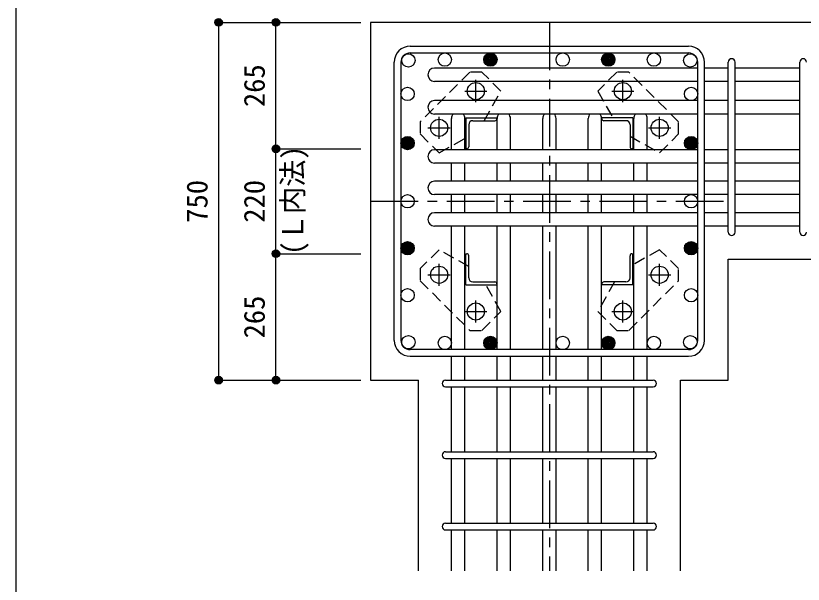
# Model space of a CAD drawing. Units: millimetres at full size, sheet at 1:20. Extents: x -3982 to 3969, y -2797 to 2801.
# Drawn here: x -3982 to -2332, y -1808 to -616 of the extents above; entities that cross this region are included whole.
import ezdxf
from ezdxf.enums import TextEntityAlignment as Align

# ---------------------------------------------------------------- set-up
doc = ezdxf.new("R2010")
doc.units = ezdxf.units.MM
doc.header["$LTSCALE"] = 20
doc.header["$PDMODE"] = 32
doc.header["$PDSIZE"] = 10
doc.linetypes.add('CHAIN1', pattern=[8, 5, -1, 1, -1])
doc.linetypes.add('DASHED1', pattern=[1.8, 1.2, -0.6])
for name, color, linetype in [('6-1_躯体線', 2, 'Continuous'), ('6-2_A.Bolt_', 4, 'Continuous'), ('6-3_柱型主筋', 4, 'Continuous'), ('6-4_フープ', 7, 'Continuous'), ('6-5_梁主筋', 7, 'Continuous'), ('6-6_S.T.P.', 7, 'Continuous'), ('6-9_プレート', 4, 'DASHED1'), ('6-D_寸法', 4, 'Continuous'), ('F-0_枠', 6, 'Continuous')]:
    doc.layers.add(name, color=color, linetype=linetype)
doc.styles.add('ＭＳ ゴシック', font='')
doc.styles.get('ＭＳ ゴシック').set_extended_font_data('MS Gothic')

msp = doc.modelspace()

# ---------------------------------------------------------------- linework, layer by layer
at = {"layer": '6-1_躯体線'}
for p, q in [((-2088.87, -629.67), (-3238.87, -629.67)), ((-3238.87, -629.67), (-3238.87, -1379.67)), ((-2488.87, -1126.17), (-2088.87, -1126.17)), ((-2488.87, -1379.67), (-2488.87, -1126.17)), ((-3238.87, -1379.67), (-3138.37, -1379.67)), ((-3138.37, -1779.67), (-3138.37, -1379.67))]:
    msp.add_line(p, q, dxfattribs=at)
msp.add_lwpolyline([(-2589.37, -1779.67), (-2589.37, -1379.67), (-2488.87, -1379.67)], dxfattribs=at)
at = {"layer": '6-2_A.Bolt_', "linetype": 'CHAIN1'}
for p, q in [((-3017.87, -796.87), (-3017.87, -750.37)), ((-2709.87, -796.87), (-2709.87, -750.37)), ((-3041.17, -773.67), (-2994.67, -773.67)), ((-2733.07, -773.67), (-2686.57, -773.67)), ((-3094.87, -873.87), (-3094.87, -827.37)), ((-2632.87, -873.87), (-2632.87, -827.37)), ((-3118.17, -850.67), (-3071.67, -850.67)), ((-2656.07, -850.67), (-2609.57, -850.67)), ((-3094.87, -1181.97), (-3094.87, -1135.47)), ((-2632.87, -1181.97), (-2632.87, -1135.47)), ((-3118.17, -1158.67), (-3071.67, -1158.67)), ((-2656.07, -1158.67), (-2609.57, -1158.67)), ((-3017.87, -1258.97), (-3017.87, -1212.47)), ((-2709.87, -1258.97), (-2709.87, -1212.47)), ((-3041.17, -1235.67), (-2994.67, -1235.67)), ((-2733.07, -1235.67), (-2686.57, -1235.67))]:
    msp.add_line(p, q, dxfattribs=at)
at = {"layer": '6-2_A.Bolt_'}
for p, q in [((-3038.87, -829.67), (-2973.87, -829.67)), ((-3038.87, -829.67), (-3038.87, -894.67)), ((-3024.37, -835.67), (-2977.87, -835.67)), ((-2973.87, -829.67), (-2973.87, -831.67)), ((-2688.87, -829.67), (-2753.87, -829.67)), ((-2753.87, -831.67), (-2753.87, -829.67)), ((-2703.37, -835.67), (-2749.87, -835.67)), ((-2688.87, -829.67), (-2688.87, -894.67)), ((-3032.87, -844.17), (-3032.87, -890.67)), ((-2694.87, -844.17), (-2694.87, -890.67)), ((-3036.87, -894.67), (-3038.87, -894.67)), ((-2688.87, -894.67), (-2690.87, -894.67)), ((-3038.87, -1114.67), (-3036.87, -1114.67)), ((-3038.87, -1179.67), (-3038.87, -1114.67)), ((-3032.87, -1165.17), (-3032.87, -1118.67)), ((-2694.87, -1165.17), (-2694.87, -1118.67)), ((-2690.87, -1114.67), (-2688.87, -1114.67)), ((-2688.87, -1179.67), (-2688.87, -1114.67)), ((-3038.87, -1179.67), (-2973.87, -1179.67)), ((-3024.37, -1173.67), (-2977.87, -1173.67)), ((-2973.87, -1177.67), (-2973.87, -1179.67)), ((-2753.87, -1179.67), (-2753.87, -1177.67)), ((-2688.87, -1179.67), (-2753.87, -1179.67)), ((-2703.37, -1173.67), (-2749.87, -1173.67))]:
    msp.add_line(p, q, dxfattribs=at)
at = {"layer": '6-2_A.Bolt_', "color": 3}
for centre in [(-3017.87, -773.67), (-2709.87, -773.67), (-3094.87, -850.67), (-2632.87, -850.67), (-3094.87, -1158.67), (-2632.87, -1158.67), (-3017.87, -1235.67), (-2709.87, -1235.67)]:
    msp.add_circle(centre, 18, dxfattribs=at)
at = {"layer": '6-2_A.Bolt_'}
for centre, radius, start, end in [((-3024.37, -844.17), 8.5, 90, 180), ((-2977.87, -831.67), 4, 270, 0), ((-2749.87, -831.67), 4, 180, 270), ((-2703.37, -844.17), 8.5, 0, 90), ((-3036.87, -890.67), 4, 270, 0), ((-2690.87, -890.67), 4, 180, 270), ((-3036.87, -1118.67), 4, 0, 90), ((-2690.87, -1118.67), 4, 90, 180), ((-3024.37, -1165.17), 8.5, 180, 270), ((-2703.37, -1165.17), 8.5, 270, 0), ((-2977.87, -1177.67), 4, 0, 90), ((-2749.87, -1177.67), 4, 90, 180)]:
    msp.add_arc(centre, radius, start, end, dxfattribs=at)
at = {"layer": '6-3_柱型主筋', "color": 3}
for centre in [(-3159.26, -709.28), (-3082.87, -707.67), (-2987.37, -707.67), (-2835.87, -707.67), (-2740.37, -707.67), (-2644.87, -707.67), (-2568.48, -709.28), (-3160.87, -779.67), (-2566.87, -779.67), (-3160.87, -882.67), (-2566.87, -882.67), (-3160.87, -1004.67), (-3160.87, -1004.67), (-2566.87, -1004.67), (-2566.87, -1004.67), (-3160.87, -1103.13), (-2566.87, -1103.13), (-3160.87, -1201.6), (-2566.87, -1201.6), (-3159.26, -1300.06), (-2568.48, -1300.06), (-3082.87, -1301.67), (-2987.37, -1301.67), (-2835.87, -1301.67), (-2740.37, -1301.67), (-2644.87, -1301.67)]:
    msp.add_circle(centre, 14, dxfattribs=at)
at = {"layer": '6-3_柱型主筋'}
for centre, radius in [((-2987.37, -707.67), 14), ((-2987.37, -707.67), 12.6), ((-2987.37, -707.67), 11.2), ((-2987.37, -707.67), 9.8), ((-2987.37, -707.67), 8.4), ((-2987.37, -707.67), 7), ((-2987.37, -707.67), 5.6), ((-2987.37, -707.67), 4.2), ((-2987.37, -707.67), 2.8), ((-2987.37, -707.67), 1.4), ((-2740.37, -707.67), 14), ((-2740.37, -707.67), 12.6), ((-2740.37, -707.67), 11.2), ((-2740.37, -707.67), 9.8), ((-2740.37, -707.67), 8.4), ((-2740.37, -707.67), 7), ((-2740.37, -707.67), 5.6), ((-2740.37, -707.67), 4.2), ((-2740.37, -707.67), 2.8), ((-2740.37, -707.67), 1.4), ((-3160.87, -882.67), 14), ((-3160.87, -882.67), 12.6), ((-3160.87, -882.67), 11.2), ((-3160.87, -882.67), 9.8), ((-3160.87, -882.67), 8.4), ((-2566.87, -882.67), 14), ((-2566.87, -882.67), 12.6), ((-2566.87, -882.67), 11.2), ((-2566.87, -882.67), 9.8), ((-2566.87, -882.67), 8.4), ((-3160.87, -882.67), 7), ((-3160.87, -882.67), 5.6), ((-3160.87, -882.67), 4.2), ((-3160.87, -882.67), 2.8), ((-3160.87, -882.67), 1.4), ((-2566.87, -882.67), 7), ((-2566.87, -882.67), 5.6), ((-2566.87, -882.67), 4.2), ((-2566.87, -882.67), 2.8), ((-2566.87, -882.67), 1.4), ((-3160.87, -1103.13), 14), ((-3160.87, -1103.13), 12.6), ((-3160.87, -1103.13), 11.2), ((-3160.87, -1103.13), 9.8), ((-3160.87, -1103.13), 8.4), ((-3160.87, -1103.13), 7), ((-3160.87, -1103.13), 5.6), ((-3160.87, -1103.13), 4.2), ((-3160.87, -1103.13), 2.8), ((-3160.87, -1103.13), 1.4), ((-2566.87, -1103.13), 14), ((-2566.87, -1103.13), 12.6), ((-2566.87, -1103.13), 11.2), ((-2566.87, -1103.13), 9.8), ((-2566.87, -1103.13), 8.4), ((-2566.87, -1103.13), 7), ((-2566.87, -1103.13), 5.6), ((-2566.87, -1103.13), 4.2), ((-2566.87, -1103.13), 2.8), ((-2566.87, -1103.13), 1.4), ((-2987.37, -1301.67), 14), ((-2987.37, -1301.67), 12.6), ((-2987.37, -1301.67), 11.2), ((-2987.37, -1301.67), 9.8), ((-2987.37, -1301.67), 8.4), ((-2987.37, -1301.67), 7), ((-2987.37, -1301.67), 5.6), ((-2987.37, -1301.67), 4.2), ((-2987.37, -1301.67), 2.8), ((-2987.37, -1301.67), 1.4), ((-2740.37, -1301.67), 14), ((-2740.37, -1301.67), 12.6), ((-2740.37, -1301.67), 11.2), ((-2740.37, -1301.67), 9.8), ((-2740.37, -1301.67), 8.4), ((-2740.37, -1301.67), 7), ((-2740.37, -1301.67), 5.6), ((-2740.37, -1301.67), 4.2), ((-2740.37, -1301.67), 2.8), ((-2740.37, -1301.67), 1.4)]:
    msp.add_circle(centre, radius, dxfattribs=at)
at = {"layer": '6-4_フープ'}
for p, q in [((-3155.37, -679.67), (-2572.37, -679.67)), ((-3155.37, -693.67), (-2572.37, -693.67)), ((-3188.87, -1296.17), (-3188.87, -713.17)), ((-3174.87, -713.17), (-3174.87, -1296.17)), ((-2552.87, -1296.17), (-2552.87, -713.17)), ((-2538.87, -1296.17), (-2538.87, -713.17)), ((-2572.37, -1315.67), (-3155.37, -1315.67)), ((-3155.37, -1329.67), (-2572.37, -1329.67))]:
    msp.add_line(p, q, dxfattribs=at)
for centre, radius, start, end in [((-3155.37, -713.17), 33.5, 90, 180), ((-2572.37, -713.17), 33.5, 0, 90), ((-3155.37, -713.17), 19.5, 90, 180), ((-2572.37, -713.17), 19.5, 0, 90), ((-3155.37, -1296.17), 33.5, 180, 270), ((-3155.37, -1296.17), 19.5, 180, 270), ((-2572.37, -1296.17), 33.5, 270, 0), ((-2572.37, -1296.17), 19.5, 270, 0)]:
    msp.add_arc(centre, radius, start, end, dxfattribs=at)
at = {"layer": '6-5_梁主筋'}
for p, q in [((-2552.87, -725.28), (-3104.38, -725.28)), ((-2488.87, -725.28), (-2538.87, -725.28)), ((-2338.87, -725.28), (-2474.87, -725.28)), ((-2552.87, -753.28), (-3104.38, -753.28)), ((-2488.87, -753.28), (-2538.87, -753.28)), ((-2338.87, -753.28), (-2474.87, -753.28)), ((-2552.87, -793.67), (-3104.38, -793.67)), ((-2488.87, -793.67), (-2538.87, -793.67)), ((-2338.87, -793.67), (-2474.87, -793.67)), ((-2552.87, -821.67), (-3104.38, -821.67)), ((-2488.87, -821.67), (-2538.87, -821.67)), ((-2338.87, -821.67), (-2474.87, -821.67)), ((-3068.87, -896.67), (-3068.87, -831.17)), ((-3040.87, -896.67), (-3040.87, -831.17)), ((-2973.37, -896.67), (-2973.37, -831.17)), ((-2945.37, -896.67), (-2945.37, -831.17)), ((-2877.87, -896.67), (-2877.87, -831.17)), ((-2849.87, -896.67), (-2849.87, -831.17)), ((-2782.37, -896.67), (-2782.37, -831.17)), ((-2754.37, -896.67), (-2754.37, -831.17)), ((-2686.87, -896.67), (-2686.87, -831.17)), ((-2658.87, -896.67), (-2658.87, -831.17)), ((-2552.87, -896.67), (-3104.38, -896.67)), ((-2488.87, -896.67), (-2538.87, -896.67)), ((-2338.87, -896.67), (-2474.87, -896.67)), ((-2552.87, -924.67), (-3104.38, -924.67)), ((-3068.87, -962.67), (-3068.87, -924.67)), ((-3040.87, -962.67), (-3040.87, -924.67)), ((-2973.37, -962.67), (-2973.37, -924.67)), ((-2945.37, -962.67), (-2945.37, -924.67)), ((-2877.87, -962.67), (-2877.87, -924.67)), ((-2849.87, -962.67), (-2849.87, -924.67)), ((-2782.37, -962.67), (-2782.37, -924.67)), ((-2754.37, -962.67), (-2754.37, -924.67)), ((-2686.87, -962.67), (-2686.87, -924.67)), ((-2658.87, -962.67), (-2658.87, -924.67)), ((-2488.87, -924.67), (-2538.87, -924.67)), ((-2338.87, -924.67), (-2474.87, -924.67)), ((-2552.87, -962.67), (-3104.38, -962.67)), ((-2488.87, -962.67), (-2538.87, -962.67)), ((-2338.87, -962.67), (-2474.87, -962.67)), ((-2552.87, -990.67), (-3104.38, -990.67)), ((-3068.87, -1028.67), (-3068.87, -990.67)), ((-3040.87, -1028.67), (-3040.87, -990.67)), ((-2973.37, -1028.67), (-2973.37, -990.67)), ((-2945.37, -1028.67), (-2945.37, -990.67)), ((-2877.87, -1028.67), (-2877.87, -990.67)), ((-2849.87, -1028.67), (-2849.87, -990.67)), ((-2782.37, -1028.67), (-2782.37, -990.67)), ((-2754.37, -1028.67), (-2754.37, -990.67)), ((-2686.87, -1028.67), (-2686.87, -990.67)), ((-2658.87, -1028.67), (-2658.87, -990.67)), ((-2488.87, -990.67), (-2538.87, -990.67)), ((-2338.87, -990.67), (-2474.87, -990.67)), ((-2552.87, -1028.67), (-3104.38, -1028.67)), ((-2488.87, -1028.67), (-2538.87, -1028.67)), ((-2338.87, -1028.67), (-2474.87, -1028.67)), ((-2552.87, -1056.67), (-3104.38, -1056.67)), ((-3068.87, -1315.67), (-3068.87, -1056.67)), ((-3040.87, -1315.67), (-3040.87, -1056.67)), ((-2973.37, -1315.67), (-2973.37, -1056.67)), ((-2945.37, -1315.67), (-2945.37, -1056.67)), ((-2877.87, -1315.67), (-2877.87, -1056.67)), ((-2849.87, -1315.67), (-2849.87, -1056.67)), ((-2782.37, -1315.67), (-2782.37, -1056.67)), ((-2754.37, -1315.67), (-2754.37, -1056.67)), ((-2686.87, -1315.67), (-2686.87, -1056.67)), ((-2658.87, -1315.67), (-2658.87, -1056.67)), ((-2488.87, -1056.67), (-2538.87, -1056.67)), ((-2338.87, -1056.67), (-2474.87, -1056.67)), ((-3068.87, -1379.67), (-3068.87, -1329.67)), ((-3040.87, -1379.67), (-3040.87, -1329.67)), ((-2973.37, -1379.67), (-2973.37, -1329.67)), ((-2945.37, -1379.67), (-2945.37, -1329.67)), ((-2877.87, -1379.67), (-2877.87, -1329.67)), ((-2849.87, -1379.67), (-2849.87, -1329.67)), ((-2782.37, -1379.67), (-2782.37, -1329.67)), ((-2754.37, -1379.67), (-2754.37, -1329.67)), ((-2686.87, -1379.67), (-2686.87, -1329.67)), ((-2658.87, -1379.67), (-2658.87, -1329.67)), ((-3068.87, -1529.67), (-3068.87, -1393.67)), ((-3040.87, -1529.67), (-3040.87, -1393.67)), ((-2973.37, -1529.67), (-2973.37, -1393.67)), ((-2945.37, -1529.67), (-2945.37, -1393.67)), ((-2877.87, -1529.67), (-2877.87, -1393.67)), ((-2849.87, -1529.67), (-2849.87, -1393.67)), ((-2782.37, -1529.67), (-2782.37, -1393.67)), ((-2754.37, -1529.67), (-2754.37, -1393.67)), ((-2686.87, -1529.67), (-2686.87, -1393.67)), ((-2658.87, -1529.67), (-2658.87, -1393.67)), ((-3068.87, -1679.67), (-3068.87, -1543.67)), ((-3040.87, -1679.67), (-3040.87, -1543.67)), ((-2973.37, -1679.67), (-2973.37, -1543.67)), ((-2945.37, -1679.67), (-2945.37, -1543.67)), ((-2877.87, -1679.67), (-2877.87, -1543.67)), ((-2849.87, -1679.67), (-2849.87, -1543.67)), ((-2782.37, -1679.67), (-2782.37, -1543.67)), ((-2754.37, -1679.67), (-2754.37, -1543.67)), ((-2686.87, -1679.67), (-2686.87, -1543.67)), ((-2658.87, -1679.67), (-2658.87, -1543.67)), ((-3068.87, -1779.67), (-3068.87, -1693.67)), ((-3040.87, -1779.67), (-3040.87, -1693.67)), ((-2973.37, -1779.67), (-2973.37, -1693.67)), ((-2945.37, -1779.67), (-2945.37, -1693.67)), ((-2877.87, -1779.67), (-2877.87, -1693.67)), ((-2849.87, -1779.67), (-2849.87, -1693.67)), ((-2782.37, -1779.67), (-2782.37, -1693.67)), ((-2754.37, -1779.67), (-2754.37, -1693.67)), ((-2686.87, -1779.67), (-2686.87, -1693.67)), ((-2658.87, -1779.67), (-2658.87, -1693.67))]:
    msp.add_line(p, q, dxfattribs=at)
for centre, start, end in [((-3104.38, -739.28), 90, 270), ((-3104.38, -807.67), 90, 270), ((-3054.87, -831.17), 137.26902, 180), ((-3054.87, -831.17), 0, 42.73098), ((-2959.37, -831.17), 137.26902, 180), ((-2959.37, -831.17), 0, 42.73098), ((-2863.87, -831.17), 137.26902, 180), ((-2863.87, -831.17), 0, 42.73098), ((-2768.37, -831.17), 137.26902, 180), ((-2768.37, -831.17), 0, 42.73098), ((-2672.87, -831.17), 137.26902, 180), ((-2672.87, -831.17), 0, 42.73098), ((-3104.38, -910.67), 90, 270), ((-3104.38, -976.67), 90, 270), ((-3104.38, -1042.67), 90, 270)]:
    msp.add_arc(centre, 14, start, end, dxfattribs=at)
at = {"layer": '6-6_S.T.P.'}
for p, q in [((-2488.87, -1069.17), (-2488.87, -712.78)), ((-2474.87, -1069.17), (-2474.87, -712.78)), ((-2338.87, -1069.17), (-2338.87, -712.78)), ((-3081.37, -1379.67), (-2646.37, -1379.67)), ((-3081.37, -1393.67), (-2646.37, -1393.67)), ((-3081.37, -1529.67), (-2646.37, -1529.67)), ((-3081.37, -1543.67), (-2646.37, -1543.67)), ((-3081.37, -1679.67), (-2646.37, -1679.67)), ((-3081.37, -1693.67), (-2646.37, -1693.67))]:
    msp.add_line(p, q, dxfattribs=at)
for centre, start, end in [((-2481.87, -712.78), 0, 180), ((-2481.87, -712.78), 0, 180), ((-2481.87, -712.78), 0, 180), ((-2481.87, -712.78), 0, 180), ((-2331.87, -712.78), 0, 180), ((-2481.87, -1069.17), 180, 0), ((-2481.87, -1069.17), 180, 0), ((-2481.87, -1069.17), 180, 0), ((-2481.87, -1069.17), 180, 0), ((-2331.87, -1069.17), 180, 0), ((-3081.37, -1386.67), 90, 270), ((-3081.37, -1386.67), 90, 270), ((-3081.37, -1386.67), 90, 270), ((-3081.37, -1386.67), 90, 270), ((-2646.37, -1386.67), 270, 90), ((-2646.37, -1386.67), 270, 90), ((-2646.37, -1386.67), 270, 90), ((-2646.37, -1386.67), 270, 90), ((-3081.37, -1536.67), 90, 270), ((-2646.37, -1536.67), 270, 90), ((-3081.37, -1686.67), 90, 270), ((-2646.37, -1686.67), 270, 90)]:
    msp.add_arc(centre, 7, start, end, dxfattribs=at)
at = {"layer": '6-9_プレート'}
for points in [[(-3030.57, -734.07), (-3134.47, -837.97), (-3134.47, -863.47), (-3094.87, -903.07), (-3032.87, -867.87)], [(-3000.67, -835.67), (-2965.47, -773.67), (-3005.07, -734.07), (-3030.57, -734.07)], [(-2593.27, -837.97), (-2697.17, -734.07), (-2722.67, -734.07), (-2762.27, -773.67), (-2727.07, -835.67)], [(-2694.87, -867.87), (-2632.87, -903.07), (-2593.27, -863.47), (-2593.27, -837.97)], [(-3032.87, -1141.47), (-3094.87, -1106.27), (-3134.47, -1145.87), (-3134.47, -1171.37)], [(-2697.17, -1275.27), (-2593.27, -1171.37), (-2593.27, -1145.87), (-2632.87, -1106.27), (-2694.87, -1141.47)], [(-3134.47, -1171.37), (-3030.57, -1275.27), (-3005.07, -1275.27), (-2965.47, -1235.67), (-3000.67, -1173.67)], [(-2727.07, -1173.67), (-2762.27, -1235.67), (-2722.67, -1275.27), (-2697.17, -1275.27)]]:
    msp.add_lwpolyline(points, dxfattribs=at)
at = {"layer": '6-D_寸法'}
for p, q in [((-3556.89, -629.67), (-3436.89, -629.67)), ((-3556.89, -629.67), (-3556.89, -1379.67)), ((-3436.89, -629.67), (-3258.87, -629.67)), ((-3436.89, -629.67), (-3258.87, -629.67)), ((-3436.89, -629.67), (-3258.87, -629.67)), ((-3436.89, -629.67), (-3258.87, -629.67)), ((-3436.89, -629.67), (-3258.87, -629.67)), ((-3436.89, -629.67), (-3258.87, -629.67)), ((-3436.89, -1114.67), (-3436.89, -894.67)), ((-3436.89, -894.67), (-3258.87, -894.67)), ((-3436.89, -1379.67), (-3436.89, -1114.67)), ((-3436.89, -1114.67), (-3258.87, -1114.67)), ((-3556.89, -1379.67), (-3436.89, -1379.67)), ((-3436.89, -1379.67), (-3258.87, -1379.67)), ((-3436.89, -1379.67), (-3258.87, -1379.67)), ((-3436.89, -1379.67), (-3258.87, -1379.67)), ((-3436.89, -1379.67), (-3258.87, -1379.67)), ((-3436.89, -1379.67), (-3258.87, -1379.67)), ((-3436.89, -1379.67), (-3258.87, -1379.67)), ((-3436.89, -1379.67), (-3258.87, -1379.67))]:
    msp.add_line(p, q, dxfattribs=at)
at = {"layer": '6-D_寸法', "linetype": 'CHAIN1'}
for p, q in [((-2863.87, -629.67), (-2863.87, -1779.67)), ((-3238.87, -1004.67), (-2488.87, -1004.67))]:
    msp.add_line(p, q, dxfattribs=at)
at = {"layer": '6-D_寸法'}
for points in [[(-3436.89, -894.67), (-3436.89, -629.67), (-3258.87, -629.67)], [(-3556.89, -1379.67), (-3436.89, -1379.67), (-3258.87, -1379.67)], [(-3556.89, -1379.67), (-3436.89, -1379.67), (-3258.87, -1379.67)]]:
    msp.add_lwpolyline(points, dxfattribs=at)
for centre, radius in [((-3556.89, -629.67), 8), ((-3556.89, -629.67), 7.2), ((-3556.89, -629.67), 6.4), ((-3556.89, -629.67), 5.6), ((-3556.89, -629.67), 4.8), ((-3556.89, -629.67), 4), ((-3556.89, -629.67), 3.2), ((-3436.89, -629.67), 8), ((-3436.89, -629.67), 7.2), ((-3436.89, -629.67), 6.4), ((-3436.89, -629.67), 5.6), ((-3436.89, -629.67), 4.8), ((-3436.89, -629.67), 4), ((-3436.89, -629.67), 3.2), ((-3556.89, -629.67), 2.4), ((-3556.89, -629.67), 1.6), ((-3556.89, -629.67), 0.8), ((-3436.89, -629.67), 2.4), ((-3436.89, -629.67), 1.6), ((-3436.89, -629.67), 0.8), ((-3436.89, -894.67), 8), ((-3436.89, -894.67), 7.2), ((-3436.89, -894.67), 6.4), ((-3436.89, -894.67), 5.6), ((-3436.89, -894.67), 4.8), ((-3436.89, -894.67), 4), ((-3436.89, -894.67), 3.2), ((-3436.89, -894.67), 2.4), ((-3436.89, -894.67), 1.6), ((-3436.89, -894.67), 0.8), ((-3436.89, -1114.67), 8), ((-3436.89, -1114.67), 7.2), ((-3436.89, -1114.67), 6.4), ((-3436.89, -1114.67), 5.6), ((-3436.89, -1114.67), 4.8), ((-3436.89, -1114.67), 4), ((-3436.89, -1114.67), 3.2), ((-3436.89, -1114.67), 2.4), ((-3436.89, -1114.67), 1.6), ((-3436.89, -1114.67), 0.8), ((-3556.89, -1379.67), 8), ((-3556.89, -1379.67), 7.2), ((-3556.89, -1379.67), 6.4), ((-3556.89, -1379.67), 5.6), ((-3556.89, -1379.67), 4.8), ((-3556.89, -1379.67), 4), ((-3556.89, -1379.67), 3.2), ((-3556.89, -1379.67), 2.4), ((-3556.89, -1379.67), 1.6), ((-3556.89, -1379.67), 0.8), ((-3436.89, -1379.67), 8), ((-3436.89, -1379.67), 7.2), ((-3436.89, -1379.67), 6.4), ((-3436.89, -1379.67), 5.6), ((-3436.89, -1379.67), 4.8), ((-3436.89, -1379.67), 4), ((-3436.89, -1379.67), 3.2), ((-3436.89, -1379.67), 2.4), ((-3436.89, -1379.67), 1.6), ((-3436.89, -1379.67), 0.8)]:
    msp.add_circle(centre, radius, dxfattribs=at)
at = {"layer": '6-D_寸法', "color": 7}
for p in [(-3556.89, -629.67), (-3436.89, -629.67), (-3436.89, -894.67), (-3436.89, -1114.67), (-3556.89, -1379.67), (-3436.89, -1379.67)]:
    msp.add_point(p, dxfattribs=at)
at = {"layer": 'F-0_枠'}
msp.add_line((-3981.92, 2800.77), (-3981.92, -2796.83), dxfattribs=at)

# ---------------------------------------------------------------- texts
at = {"layer": '6-D_寸法', "style": 'ＭＳ ゴシック'}
for s, p in [('265', (-3446.89, -807.17)), ('750', (-3566.89, -1049.67)), ('220', (-3446.89, -1049.67)), ('265', (-3446.89, -1292.17))]:
    msp.add_text(s, height=43.99, rotation=90, dxfattribs=at).set_placement(p, align=Align.BOTTOM_LEFT)
at = {"layer": '6-D_寸法', "style": 'ＭＳ ゴシック', "width": 0.95}
msp.add_text('(Ｌ内法)', height=43.99, rotation=90, dxfattribs=at).set_placement((-3366.41, -1116.77), align=Align.BOTTOM_LEFT)

doc.saveas('drawing.dxf')
